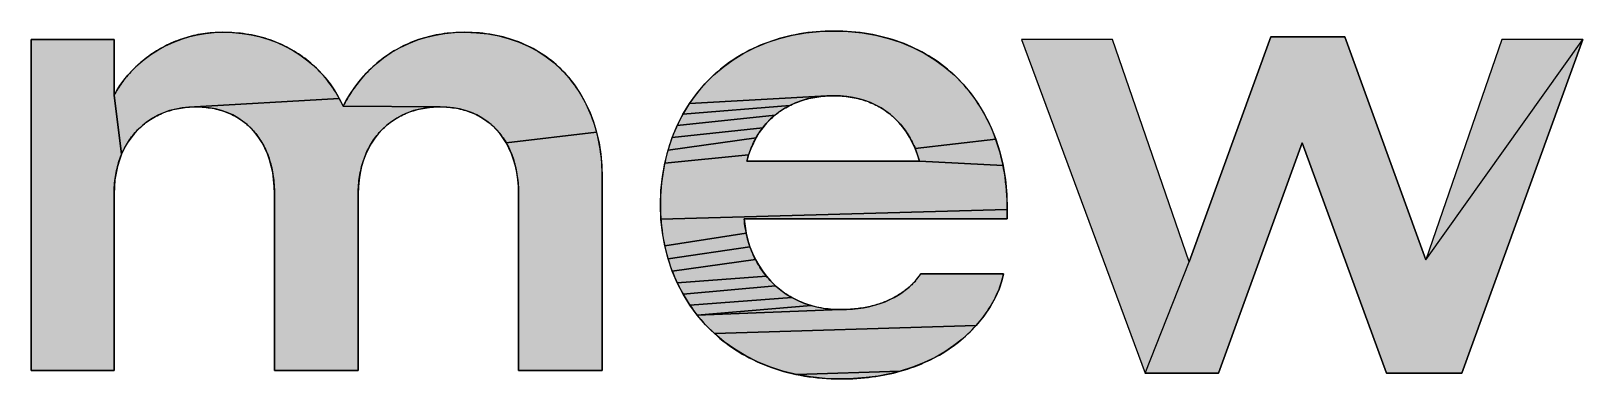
# Model space of a CAD drawing. Header units: millimetres. Extents: x 0 to 420, y 0 to 297.
# Drawn here: x 354.23 to 370.72, y 52.1 to 55.8 of the extents above; entities that cross this region are included whole.
import ezdxf

# ---------------------------------------------------------------- set-up
doc = ezdxf.new("R2010")
doc.units = ezdxf.units.MM
doc.header["$LTSCALE"] = 23.1
doc.layers.get('0').update_dxf_attribs({"linetype": 'CONTINUOUS'})

msp = doc.modelspace()

# ---------------------------------------------------------------- hatches: boundary and pattern name
at = {"linetype": 'CONTINUOUS'}
for points in [[(356.268, 55.7876), (356.3721, 55.7844), (356.4731, 55.7751), (356.571, 55.7597), (356.6657, 55.7385), (356.757, 55.7115), (356.8448, 55.679), (356.9291, 55.6412), (357.0096, 55.5981), (357.0862, 55.5499), (357.1589, 55.4969), (357.2276, 55.4391), (357.292, 55.3768), (357.3521, 55.31), (357.4078, 55.239), (357.459, 55.1639), (357.5054, 55.0848), (355.9087, 54.9924), (355.8371, 54.9848), (355.7684, 54.9722), (355.7025, 54.9549), (355.6395, 54.933), (355.5795, 54.9065), (355.5228, 54.8758), (355.4692, 54.8408), (355.419, 54.8018), (355.3723, 54.7589), (355.3291, 54.7122), (355.2895, 54.6619), (355.2537, 54.6081), (355.2217, 54.551), (355.1937, 54.4907), (355.1138, 55.1202), (355.1416, 55.1701), (355.1754, 55.2227), (355.2151, 55.2773), (355.2609, 55.333), (355.3126, 55.389), (355.3702, 55.4444), (355.4337, 55.4985), (355.5032, 55.5504), (355.5784, 55.5992), (355.6596, 55.6443), (355.7465, 55.6846), (355.8393, 55.7195), (355.9177, 55.7429), (355.9997, 55.7618), (356.0855, 55.7758), (356.1749, 55.7846)], [(358.8403, 55.7876), (358.9652, 55.7832), (359.0857, 55.7703), (359.2014, 55.7491), (359.3123, 55.7199), (359.4182, 55.683), (359.5189, 55.6385), (359.6143, 55.5867), (359.7043, 55.528), (359.7885, 55.4625), (359.867, 55.3905), (359.9395, 55.3123), (360.0059, 55.2281), (360.0659, 55.1382), (360.1195, 55.0429), (360.1665, 54.9423), (360.2067, 54.8368), (360.24, 54.7266), (359.2781, 54.6143), (359.2441, 54.6678), (359.2064, 54.7177), (359.1652, 54.7639), (359.1205, 54.8062), (359.0725, 54.8446), (359.0211, 54.8789), (358.9666, 54.909), (358.9089, 54.9348), (358.8481, 54.9562), (358.7844, 54.973), (358.7178, 54.9851), (358.6484, 54.9925), (358.5762, 54.995), (357.5471, 55.002), (357.5799, 55.0636), (357.6181, 55.1276), (357.6622, 55.1933), (357.7121, 55.2597), (357.7681, 55.3259), (357.8305, 55.3911), (357.8993, 55.4543), (357.9748, 55.5147), (358.0571, 55.5714), (358.1464, 55.6233), (358.243, 55.6698), (358.3469, 55.7098), (358.4355, 55.7366), (358.5291, 55.7582), (358.6277, 55.7742), (358.7314, 55.7842)], [(362.6089, 55.7962), (362.7607, 55.8014), (362.9133, 55.7963), (363.0612, 55.7814), (363.2041, 55.7568), (363.3417, 55.7227), (363.4738, 55.6794), (363.6, 55.627), (363.7202, 55.5658), (363.8339, 55.496), (363.9409, 55.4178), (364.041, 55.3314), (364.1339, 55.2371), (364.2192, 55.135), (364.2967, 55.0254), (364.3662, 54.9085), (364.4273, 54.7845), (364.4798, 54.6536), (363.6248, 54.5519), (363.5967, 54.6139), (363.5653, 54.6725), (363.5307, 54.7277), (363.4931, 54.7794), (363.4525, 54.8276), (363.409, 54.8722), (363.3626, 54.9132), (363.3135, 54.9506), (363.2617, 54.9842), (363.2074, 55.014), (363.1505, 55.04), (363.0911, 55.0621), (363.0294, 55.0804), (362.9655, 55.0946), (362.8993, 55.1049), (362.831, 55.1111), (362.7607, 55.1131), (362.6861, 55.111), (361.2262, 55.0308), (361.304, 55.1382), (361.3896, 55.2386), (361.4827, 55.3317), (361.583, 55.4172), (361.6902, 55.4949), (361.804, 55.5645), (361.9241, 55.6257), (362.0502, 55.6782), (362.182, 55.7218), (362.3193, 55.7562), (362.4617, 55.7811)], [(368.1885, 55.7389), (369.0505, 53.368), (370.7192, 55.7111), (369.433, 52.1654), (368.6335, 52.1654), (367.7365, 54.6125), (366.8467, 52.1654), (366.0679, 52.1654), (366.5339, 53.3472), (367.4027, 55.7389)], [(355.1138, 54.0703), (355.1138, 52.1932), (354.2309, 52.1932), (354.2309, 55.7111), (355.1138, 55.7111), (355.1138, 55.1202), (355.1937, 54.4907), (355.1697, 54.4274), (355.1498, 54.3612), (355.1342, 54.2922), (355.1229, 54.2206), (355.1161, 54.1466)], [(356.055, 54.9925), (355.9828, 54.995), (355.9087, 54.9924), (357.5054, 55.0848), (357.5471, 55.002), (358.5762, 54.995), (358.502, 54.9924), (358.4305, 54.9848), (358.3617, 54.9722), (358.2958, 54.9549), (358.2328, 54.933), (358.1728, 54.9065), (358.116, 54.8758), (358.0625, 54.8408), (358.0123, 54.8018), (357.9656, 54.7589), (357.9224, 54.7122), (357.8828, 54.6619), (357.847, 54.6081), (357.815, 54.551), (357.787, 54.4907), (357.763, 54.4274), (357.7432, 54.3612), (357.7276, 54.2922), (357.7163, 54.2206), (357.7095, 54.1466), (357.7072, 54.0703), (357.7072, 52.1932), (356.8173, 52.1932), (356.8173, 54.0703), (356.8151, 54.1484), (356.8087, 54.2239), (356.7981, 54.2967), (356.7833, 54.3665), (356.7646, 54.4332), (356.7419, 54.4969), (356.7153, 54.5573), (356.685, 54.6143), (356.6509, 54.6678), (356.6132, 54.7177), (356.572, 54.7639), (356.5273, 54.8062), (356.4793, 54.8446), (356.4279, 54.8789), (356.3733, 54.909), (356.3156, 54.9348), (356.2549, 54.9562), (356.1911, 54.973), (356.1245, 54.9851)], [(362.3522, 55.0372), (362.2936, 55.0104), (361.1564, 54.9167), (361.2262, 55.0308), (362.6861, 55.111), (362.6141, 55.1045), (362.5446, 55.0938), (362.4778, 55.0789), (362.4136, 55.06)], [(362.0456, 54.8215), (362.0054, 54.7733), (361.0422, 54.6693), (361.0949, 54.7961), (362.1356, 54.9078), (362.089, 54.8664)], [(362.1852, 54.9457), (362.1356, 54.9078), (361.0949, 54.7961), (361.1564, 54.9167), (362.2936, 55.0104), (362.238, 54.9799)], [(361.9685, 54.7218), (361.935, 54.6671), (360.9983, 54.5366), (361.0422, 54.6693), (362.0054, 54.7733)], [(360.24, 54.7266), (360.2661, 54.612), (360.285, 54.4932), (360.2964, 54.3705), (360.3003, 54.2441), (360.3003, 52.1932), (359.4104, 52.1932), (359.4104, 54.0703), (359.4083, 54.1484), (359.4018, 54.2239), (359.3912, 54.2967), (359.3765, 54.3665), (359.3577, 54.4332), (359.335, 54.4969), (359.3085, 54.5573), (359.2781, 54.6143)], [(361.8783, 54.5484), (361.8553, 54.4846), (360.9637, 54.3983), (360.9983, 54.5366), (361.935, 54.6671), (361.9049, 54.6092)], [(364.4798, 54.6536), (364.5233, 54.5161), (364.5577, 54.372), (363.6711, 54.4179), (363.6496, 54.4865), (363.6248, 54.5519)], [(363.6711, 54.4179), (364.5577, 54.372), (364.5826, 54.2218), (364.5977, 54.0655), (364.6029, 53.9035), (360.9234, 53.803), (360.9182, 53.9521), (360.9234, 54.1058), (360.9386, 54.2546), (360.9637, 54.3983), (361.8553, 54.4846), (361.8359, 54.4179)], [(364.6029, 53.9035), (364.6029, 53.8062), (361.8081, 53.8062), (361.8164, 53.7286), (361.8295, 53.6531), (360.9639, 53.517), (360.9387, 53.6579), (360.9234, 53.803)], [(361.8471, 53.5797), (361.8693, 53.5086), (360.9988, 53.3807), (360.9639, 53.517), (361.8295, 53.6531)], [(361.8959, 53.4401), (361.9267, 53.3744), (361.0431, 53.2494), (360.9988, 53.3807), (361.8693, 53.5086)], [(362.0008, 53.2517), (362.0439, 53.1952), (361.0966, 53.1234), (361.0431, 53.2494), (361.9267, 53.3744), (361.9617, 53.3115)], [(362.0908, 53.1422), (362.1414, 53.0928), (361.159, 53.0031), (361.0966, 53.1234), (362.0439, 53.1952)], [(362.2535, 53.0056), (362.3148, 52.9683), (361.23, 52.8887), (361.159, 53.0031), (362.1414, 53.0928), (362.1957, 53.0472)], [(363.6703, 53.2002), (363.6851, 53.222), (364.5612, 53.222), (364.5444, 53.1448), (364.5156, 53.059), (364.4746, 52.9668), (364.4207, 52.8702), (364.3534, 52.7712), (364.2722, 52.672), (361.4927, 52.585), (361.3971, 52.6793), (361.3095, 52.7807), (362.8301, 52.8398), (362.8961, 52.8411), (362.9589, 52.845), (363.0187, 52.8513), (363.0755, 52.8597), (363.1293, 52.8702), (363.1925, 52.8858), (363.2513, 52.904), (363.3058, 52.9242), (363.3563, 52.9463), (363.4027, 52.9698), (363.4453, 52.9944), (363.4841, 53.0197), (363.5192, 53.0454), (363.5607, 53.0797), (363.5963, 53.1131), (363.6262, 53.1449), (363.6508, 53.1742)], [(362.4471, 52.9069), (362.5179, 52.8832), (361.3095, 52.7807), (361.23, 52.8887), (362.3148, 52.9683), (362.3793, 52.9353)], [(362.8301, 52.8398), (361.3095, 52.7807), (362.5179, 52.8832), (362.5918, 52.8645), (362.6685, 52.8509), (362.748, 52.8426)], [(364.2018, 52.5985), (364.1232, 52.5269), (364.0359, 52.4581), (363.9399, 52.3928), (363.835, 52.3319), (363.7208, 52.2763), (363.5972, 52.227), (363.4639, 52.1846), (362.363, 52.1499), (362.2189, 52.1855), (362.0809, 52.2306), (361.9494, 52.2847), (361.8246, 52.3475), (361.7067, 52.4188), (361.596, 52.498), (361.4927, 52.585), (364.2722, 52.672)], [(363.3502, 52.1564), (363.2301, 52.1337), (363.1035, 52.1169), (362.9702, 52.1065), (362.8301, 52.1029), (362.6689, 52.1082), (362.5131, 52.124), (362.363, 52.1499), (363.4639, 52.1846)]]:
    msp.add_hatch(color=7, dxfattribs=at).paths.add_polyline_path(points)

# ---------------------------------------------------------------- linework, layer by layer
at = {"color": 7, "linetype": 'CONTINUOUS'}
for p, q in [((367.4027, 55.7389), (366.5339, 53.3472)), ((368.1885, 55.7389), (367.4027, 55.7389)), ((369.0505, 53.368), (368.1885, 55.7389)), ((355.1138, 55.7111), (354.2309, 55.7111)), ((354.2309, 55.7111), (354.2309, 52.1932)), ((355.1138, 55.1202), (355.1138, 55.7111)), ((365.7203, 55.7111), (364.7539, 55.7111)), ((364.7539, 55.7111), (366.0679, 52.1654)), ((366.5339, 53.3472), (365.7203, 55.7111)), ((369.8569, 55.7111), (369.0505, 53.368)), ((369.433, 52.1654), (370.7192, 55.7111)), ((370.7192, 55.7111), (369.8569, 55.7111)), ((366.8467, 52.1654), (367.7365, 54.6125)), ((367.7365, 54.6125), (368.6335, 52.1654)), ((363.6711, 54.4179), (361.8359, 54.4179)), ((360.3003, 52.1932), (360.3003, 54.2441)), ((355.1138, 52.1932), (355.1138, 54.0703)), ((356.8173, 54.0703), (356.8173, 52.1932)), ((357.7072, 52.1932), (357.7072, 54.0703)), ((359.4104, 54.0703), (359.4104, 52.1932)), ((361.8081, 53.8062), (364.6029, 53.8062)), ((364.6029, 53.8062), (364.6029, 53.9035)), ((364.5612, 53.222), (363.6851, 53.222)), ((354.2309, 52.1932), (355.1138, 52.1932)), ((356.8173, 52.1932), (357.7072, 52.1932)), ((359.4104, 52.1932), (360.3003, 52.1932)), ((366.0679, 52.1654), (366.8467, 52.1654)), ((368.6335, 52.1654), (369.433, 52.1654))]:
    msp.add_line(p, q, dxfattribs=at)
for points in [[(356.268, 55.7876), (356.3721, 55.7844), (356.4731, 55.7751), (356.571, 55.7597), (356.6657, 55.7385), (356.757, 55.7115), (356.8448, 55.679), (356.9291, 55.6412), (357.0096, 55.5981), (357.0862, 55.5499), (357.1589, 55.4969), (357.2276, 55.4391), (357.292, 55.3768), (357.3521, 55.31), (357.4078, 55.239), (357.459, 55.1639), (357.5054, 55.0848), (355.9087, 54.9924), (355.8371, 54.9848), (355.7684, 54.9722), (355.7025, 54.9549), (355.6395, 54.933), (355.5795, 54.9065), (355.5228, 54.8758), (355.4692, 54.8408), (355.419, 54.8018), (355.3723, 54.7589), (355.3291, 54.7122), (355.2895, 54.6619), (355.2537, 54.6081), (355.2217, 54.551), (355.1937, 54.4907), (355.1138, 55.1202), (355.1416, 55.1701), (355.1754, 55.2227), (355.2151, 55.2773), (355.2609, 55.333), (355.3126, 55.389), (355.3702, 55.4444), (355.4337, 55.4985), (355.5032, 55.5504), (355.5784, 55.5992), (355.6596, 55.6443), (355.7465, 55.6846), (355.8393, 55.7195), (355.9177, 55.7429), (355.9997, 55.7618), (356.0855, 55.7758), (356.1749, 55.7846), (356.268, 55.7876)], [(356.268, 55.7876), (356.2403, 55.7873), (356.2128, 55.7865), (356.1857, 55.7852), (356.1589, 55.7834), (356.1324, 55.7811), (356.1062, 55.7784), (356.0803, 55.7752), (356.0548, 55.7715), (356.0296, 55.7673), (356.0047, 55.7628), (355.9801, 55.7578), (355.9558, 55.7524), (355.9319, 55.7465), (355.9082, 55.7403), (355.8849, 55.7338), (355.8619, 55.7268), (355.8393, 55.7195), (355.814, 55.7108), (355.7891, 55.7016), (355.7646, 55.6921), (355.7405, 55.6821), (355.7169, 55.6717), (355.6936, 55.661), (355.6708, 55.6499), (355.6484, 55.6385), (355.6264, 55.6268), (355.6048, 55.6147), (355.5837, 55.6024), (355.5629, 55.5897), (355.5426, 55.5769), (355.5227, 55.5637), (355.5032, 55.5504), (355.4812, 55.5347), (355.4597, 55.5188), (355.4389, 55.5026), (355.4186, 55.4862), (355.3988, 55.4696), (355.3796, 55.4529), (355.361, 55.436), (355.3429, 55.419), (355.3254, 55.4019), (355.3084, 55.3847), (355.292, 55.3675), (355.2762, 55.3502), (355.2609, 55.333), (355.2462, 55.3158), (355.232, 55.2987), (355.2184, 55.2816), (355.2054, 55.2646), (355.193, 55.2477), (355.1811, 55.231), (355.1698, 55.2145), (355.159, 55.1981), (355.1488, 55.182), (355.1392, 55.1661), (355.1302, 55.1505), (355.1217, 55.1352), (355.1138, 55.1202)], [(357.5471, 55.002), (357.535, 55.0276), (357.5224, 55.0527), (357.5094, 55.0776), (357.4959, 55.1021), (357.482, 55.1262), (357.4676, 55.15), (357.4528, 55.1735), (357.4376, 55.1965), (357.422, 55.2192), (357.4059, 55.2416), (357.3894, 55.2635), (357.3725, 55.2851), (357.3552, 55.3063), (357.3375, 55.3271), (357.3194, 55.3475), (357.3009, 55.3675), (357.2819, 55.3871), (357.2626, 55.4063), (357.2429, 55.425), (357.2228, 55.4434), (357.2023, 55.4613), (357.1814, 55.4788), (357.1602, 55.4959), (357.1386, 55.5125), (357.1166, 55.5287), (357.0942, 55.5445), (357.0715, 55.5598), (357.0484, 55.5746), (357.0249, 55.589), (357.0011, 55.6029), (356.9769, 55.6164), (356.9524, 55.6294), (356.9276, 55.6419), (356.9024, 55.6539), (356.8768, 55.6655), (356.851, 55.6765), (356.8248, 55.6871), (356.7982, 55.6971), (356.7714, 55.7067), (356.7442, 55.7157), (356.7167, 55.7243), (356.6888, 55.7323), (356.6607, 55.7398), (356.6323, 55.7467), (356.6035, 55.7532), (356.5745, 55.7591), (356.5451, 55.7644), (356.5155, 55.7692), (356.4855, 55.7735), (356.4553, 55.7772), (356.4248, 55.7803), (356.394, 55.7829), (356.3629, 55.785), (356.3315, 55.7864), (356.2999, 55.7873), (356.268, 55.7876)], [(358.8403, 55.7876), (358.9652, 55.7832), (359.0857, 55.7703), (359.2014, 55.7491), (359.3123, 55.7199), (359.4182, 55.683), (359.5189, 55.6385), (359.6143, 55.5867), (359.7043, 55.528), (359.7885, 55.4625), (359.867, 55.3905), (359.9395, 55.3123), (360.0059, 55.2281), (360.0659, 55.1382), (360.1195, 55.0429), (360.1665, 54.9423), (360.2067, 54.8368), (360.24, 54.7266), (359.2781, 54.6143), (359.2441, 54.6678), (359.2064, 54.7177), (359.1652, 54.7639), (359.1205, 54.8062), (359.0725, 54.8446), (359.0211, 54.8789), (358.9666, 54.909), (358.9089, 54.9348), (358.8481, 54.9562), (358.7844, 54.973), (358.7178, 54.9851), (358.6484, 54.9925), (358.5762, 54.995), (357.5471, 55.002), (357.5799, 55.0636), (357.6181, 55.1276), (357.6622, 55.1933), (357.7121, 55.2597), (357.7681, 55.3259), (357.8305, 55.3911), (357.8993, 55.4543), (357.9748, 55.5147), (358.0571, 55.5714), (358.1464, 55.6233), (358.243, 55.6698), (358.3469, 55.7098), (358.4355, 55.7366), (358.5291, 55.7582), (358.6277, 55.7742), (358.7314, 55.7842), (358.8403, 55.7876)], [(358.8403, 55.7876), (358.8077, 55.7873), (358.7756, 55.7864), (358.7439, 55.7849), (358.7127, 55.7829), (358.6819, 55.7803), (358.6516, 55.7771), (358.6217, 55.7734), (358.5923, 55.7692), (358.5633, 55.7645), (358.5347, 55.7593), (358.5066, 55.7536), (358.4789, 55.7474), (358.4517, 55.7408), (358.4249, 55.7337), (358.3985, 55.7262), (358.3725, 55.7182), (358.3469, 55.7098), (358.3185, 55.6998), (358.2906, 55.6893), (358.2632, 55.6783), (358.2363, 55.6669), (358.21, 55.655), (358.1842, 55.6426), (358.1589, 55.6299), (358.1341, 55.6167), (358.1098, 55.6032), (358.0861, 55.5892), (358.0628, 55.575), (358.0401, 55.5604), (358.0178, 55.5455), (357.9961, 55.5302), (357.9748, 55.5147), (357.9508, 55.4965), (357.9275, 55.478), (357.9049, 55.4591), (357.8828, 55.44), (357.8614, 55.4206), (357.8406, 55.401), (357.8205, 55.3812), (357.8009, 55.3612), (357.782, 55.3411), (357.7636, 55.3209), (357.7459, 55.3005), (357.7287, 55.2801), (357.7121, 55.2597), (357.6948, 55.2375), (357.6781, 55.2154), (357.6622, 55.1933), (357.6468, 55.1713), (357.6322, 55.1494), (357.6181, 55.1276), (357.6048, 55.106), (357.592, 55.0847), (357.5799, 55.0636), (357.5683, 55.0427), (357.5574, 55.0222), (357.5471, 55.002)], [(360.3003, 54.2441), (360.2999, 54.2835), (360.2988, 54.3226), (360.297, 54.3613), (360.2944, 54.3997), (360.2911, 54.4377), (360.2872, 54.4754), (360.2824, 54.5127), (360.277, 54.5496), (360.2709, 54.5861), (360.2641, 54.6223), (360.2566, 54.658), (360.2484, 54.6933), (360.2395, 54.7283), (360.23, 54.7628), (360.2198, 54.7968), (360.2089, 54.8304), (360.1973, 54.8636), (360.1851, 54.8964), (360.1722, 54.9286), (360.1587, 54.9604), (360.1446, 54.9917), (360.1298, 55.0226), (360.1143, 55.0529), (360.0983, 55.0828), (360.0816, 55.1121), (360.0643, 55.1409), (360.0463, 55.1693), (360.0278, 55.197), (360.0086, 55.2243), (359.9889, 55.251), (359.9686, 55.2771), (359.9476, 55.3027), (359.9261, 55.3277), (359.904, 55.3522), (359.8813, 55.376), (359.8581, 55.3993), (359.8343, 55.422), (359.8099, 55.444), (359.7849, 55.4655), (359.7594, 55.4863), (359.7334, 55.5066), (359.7068, 55.5261), (359.6797, 55.5451), (359.652, 55.5634), (359.6238, 55.581), (359.5951, 55.598), (359.5659, 55.6142), (359.5362, 55.6299), (359.5059, 55.6448), (359.4751, 55.659), (359.4439, 55.6725), (359.4121, 55.6853), (359.3798, 55.6974), (359.3471, 55.7088), (359.3139, 55.7194), (359.2802, 55.7293), (359.246, 55.7385), (359.2114, 55.7469), (359.1763, 55.7545), (359.1407, 55.7614), (359.1047, 55.7674), (359.0682, 55.7727), (359.0313, 55.7772), (358.994, 55.7809), (358.9562, 55.7838), (358.918, 55.7859), (358.8794, 55.7872), (358.8403, 55.7876)], [(362.7607, 55.8014), (362.7133, 55.8009), (362.6664, 55.7994), (362.6199, 55.797), (362.5738, 55.7936), (362.5282, 55.7892), (362.483, 55.7839), (362.4383, 55.7777), (362.394, 55.7706), (362.3502, 55.7625), (362.3069, 55.7535), (362.2641, 55.7437), (362.2218, 55.7329), (362.18, 55.7212), (362.1387, 55.7087), (362.098, 55.6953), (362.0578, 55.681), (362.0181, 55.6659), (361.979, 55.6499), (361.9404, 55.6331), (361.9024, 55.6155), (361.865, 55.5971), (361.8282, 55.5778), (361.792, 55.5577), (361.7564, 55.5368), (361.7214, 55.5152), (361.687, 55.4927), (361.6532, 55.4695), (361.6201, 55.4455), (361.5876, 55.4208), (361.5558, 55.3953), (361.5247, 55.3691), (361.4942, 55.3421), (361.4644, 55.3145), (361.4353, 55.2861), (361.4069, 55.257), (361.3792, 55.2272), (361.3522, 55.1967), (361.3259, 55.1655), (361.3004, 55.1336), (361.2756, 55.1011), (361.2516, 55.0679), (361.2283, 55.0341), (361.2058, 54.9996), (361.1841, 54.9645), (361.1632, 54.9287), (361.143, 54.8924), (361.1237, 54.8554), (361.1052, 54.8178), (361.0875, 54.7797), (361.0706, 54.7409), (361.0545, 54.7016), (361.0393, 54.6617), (361.025, 54.6212), (361.0115, 54.5802), (360.9989, 54.5386), (360.9872, 54.4965), (360.9763, 54.4538), (360.9664, 54.4107), (360.9573, 54.367), (360.9492, 54.3228), (360.942, 54.2781), (360.9358, 54.233), (360.9304, 54.1873), (360.926, 54.1412), (360.9226, 54.0946), (360.9202, 54.0476), (360.9187, 54.0001), (360.9182, 53.9521)], [(362.6089, 55.7962), (362.7607, 55.8014), (362.9133, 55.7963), (363.0612, 55.7814), (363.2041, 55.7568), (363.3417, 55.7227), (363.4738, 55.6794), (363.6, 55.627), (363.7202, 55.5658), (363.8339, 55.496), (363.9409, 55.4178), (364.041, 55.3314), (364.1339, 55.2371), (364.2192, 55.135), (364.2967, 55.0254), (364.3662, 54.9085), (364.4273, 54.7845), (364.4798, 54.6536), (363.6248, 54.5519), (363.5967, 54.6139), (363.5653, 54.6725), (363.5307, 54.7277), (363.4931, 54.7794), (363.4525, 54.8276), (363.409, 54.8722), (363.3626, 54.9132), (363.3135, 54.9506), (363.2617, 54.9842), (363.2074, 55.014), (363.1505, 55.04), (363.0911, 55.0621), (363.0294, 55.0804), (362.9655, 55.0946), (362.8993, 55.1049), (362.831, 55.1111), (362.7607, 55.1131), (362.6861, 55.111), (361.2262, 55.0308), (361.304, 55.1382), (361.3896, 55.2386), (361.4827, 55.3317), (361.583, 55.4172), (361.6902, 55.4949), (361.804, 55.5645), (361.9241, 55.6257), (362.0502, 55.6782), (362.182, 55.7218), (362.3193, 55.7562), (362.4617, 55.7811), (362.6089, 55.7962)], [(364.6029, 53.9035), (364.6024, 53.9541), (364.6009, 54.0043), (364.5985, 54.0538), (364.5951, 54.1028), (364.5907, 54.1513), (364.5855, 54.1992), (364.5792, 54.2465), (364.5721, 54.2933), (364.564, 54.3394), (364.5551, 54.385), (364.5452, 54.43), (364.5344, 54.4744), (364.5228, 54.5181), (364.5102, 54.5613), (364.4968, 54.6038), (364.4826, 54.6457), (364.4675, 54.687), (364.4515, 54.7276), (364.4347, 54.7676), (364.4171, 54.8069), (364.3987, 54.8456), (364.3795, 54.8836), (364.3594, 54.9209), (364.3386, 54.9575), (364.317, 54.9935), (364.2946, 55.0288), (364.2714, 55.0633), (364.2475, 55.0972), (364.2228, 55.1304), (364.1973, 55.1628), (364.1712, 55.1945), (364.1443, 55.2255), (364.1167, 55.2558), (364.0883, 55.2853), (364.0593, 55.314), (364.0296, 55.342), (363.9992, 55.3693), (363.9681, 55.3957), (363.9363, 55.4214), (363.9039, 55.4464), (363.8708, 55.4705), (363.8371, 55.4938), (363.8028, 55.5164), (363.7678, 55.5381), (363.7322, 55.559), (363.6959, 55.5791), (363.6591, 55.5984), (363.6217, 55.6168), (363.5837, 55.6345), (363.5451, 55.6512), (363.5059, 55.6671), (363.4662, 55.6822), (363.4259, 55.6964), (363.3851, 55.7097), (363.3437, 55.7221), (363.3018, 55.7337), (363.2594, 55.7444), (363.2165, 55.7542), (363.173, 55.763), (363.1291, 55.771), (363.0847, 55.7781), (363.0398, 55.7842), (362.9944, 55.7894), (362.9485, 55.7937), (362.9022, 55.797), (362.8555, 55.7994), (362.8083, 55.8009), (362.7607, 55.8014)], [(368.1885, 55.7389), (369.0505, 53.368), (370.7192, 55.7111), (369.433, 52.1654), (368.6335, 52.1654), (367.7365, 54.6125), (366.8467, 52.1654), (366.0679, 52.1654), (366.5339, 53.3472), (367.4027, 55.7389), (368.1885, 55.7389)], [(355.1138, 54.0703), (355.1138, 52.1932), (354.2309, 52.1932), (354.2309, 55.7111), (355.1138, 55.7111), (355.1138, 55.1202), (355.1937, 54.4907), (355.1697, 54.4274), (355.1498, 54.3612), (355.1342, 54.2922), (355.1229, 54.2206), (355.1161, 54.1466), (355.1138, 54.0703)], [(356.055, 54.9925), (355.9828, 54.995), (355.9087, 54.9924), (357.5054, 55.0848), (357.5471, 55.002), (358.5762, 54.995), (358.502, 54.9924), (358.4305, 54.9848), (358.3617, 54.9722), (358.2958, 54.9549), (358.2328, 54.933), (358.1728, 54.9065), (358.116, 54.8758), (358.0625, 54.8408), (358.0123, 54.8018), (357.9656, 54.7589), (357.9224, 54.7122), (357.8828, 54.6619), (357.847, 54.6081), (357.815, 54.551), (357.787, 54.4907), (357.763, 54.4274), (357.7432, 54.3612), (357.7276, 54.2922), (357.7163, 54.2206), (357.7095, 54.1466), (357.7072, 54.0703), (357.7072, 52.1932), (356.8173, 52.1932), (356.8173, 54.0703), (356.8151, 54.1484), (356.8087, 54.2239), (356.7981, 54.2967), (356.7833, 54.3665), (356.7646, 54.4332), (356.7419, 54.4969), (356.7153, 54.5573), (356.685, 54.6143), (356.6509, 54.6678), (356.6132, 54.7177), (356.572, 54.7639), (356.5273, 54.8062), (356.4793, 54.8446), (356.4279, 54.8789), (356.3733, 54.909), (356.3156, 54.9348), (356.2549, 54.9562), (356.1911, 54.973), (356.1245, 54.9851), (356.055, 54.9925)], [(362.3522, 55.0372), (362.2936, 55.0104), (361.1564, 54.9167), (361.2262, 55.0308), (362.6861, 55.111), (362.6141, 55.1045), (362.5446, 55.0938), (362.4778, 55.0789), (362.4136, 55.06), (362.3522, 55.0372)], [(361.8359, 54.4179), (361.8416, 54.439), (361.8476, 54.4598), (361.8539, 54.4803), (361.8606, 54.5005), (361.8677, 54.5205), (361.8751, 54.5402), (361.8828, 54.5596), (361.8909, 54.5787), (361.8994, 54.5975), (361.9082, 54.616), (361.9173, 54.6343), (361.9268, 54.6522), (361.9366, 54.6698), (361.9467, 54.6872), (361.9571, 54.7042), (361.9679, 54.7209), (361.979, 54.7373), (361.9905, 54.7534), (362.0022, 54.7692), (362.0143, 54.7847), (362.0267, 54.7998), (362.0394, 54.8146), (362.0525, 54.8291), (362.0658, 54.8433), (362.0795, 54.8571), (362.0934, 54.8706), (362.1077, 54.8838), (362.1223, 54.8966), (362.1371, 54.9091), (362.1523, 54.9213), (362.1678, 54.933), (362.1836, 54.9445), (362.1996, 54.9556), (362.216, 54.9663), (362.2326, 54.9767), (362.2496, 54.9867), (362.2668, 54.9964), (362.2843, 55.0057), (362.3021, 55.0146), (362.3202, 55.0232), (362.3385, 55.0314), (362.3571, 55.0392), (362.376, 55.0466), (362.3952, 55.0537), (362.4146, 55.0604), (362.4343, 55.0667), (362.4543, 55.0726), (362.4745, 55.0781), (362.495, 55.0832), (362.5158, 55.0879), (362.5368, 55.0923), (362.5581, 55.0962), (362.5796, 55.0997), (362.6014, 55.1028), (362.6234, 55.1056), (362.6457, 55.1079), (362.6682, 55.1098), (362.6909, 55.1112), (362.714, 55.1123), (362.7372, 55.1129), (362.7607, 55.1131)], [(362.7607, 55.1131), (362.7832, 55.1129), (362.8054, 55.1123), (362.8275, 55.1113), (362.8494, 55.1098), (362.8711, 55.108), (362.8926, 55.1057), (362.9138, 55.103), (362.9348, 55.0999), (362.9557, 55.0964), (362.9763, 55.0925), (362.9967, 55.0882), (363.0168, 55.0835), (363.0367, 55.0784), (363.0564, 55.073), (363.0759, 55.0671), (363.0952, 55.0608), (363.1142, 55.0541), (363.1329, 55.0471), (363.1514, 55.0396), (363.1697, 55.0318), (363.1877, 55.0235), (363.2055, 55.0149), (363.223, 55.0059), (363.2403, 54.9965), (363.2573, 54.9868), (363.2741, 54.9767), (363.2906, 54.9661), (363.3068, 54.9553), (363.3227, 54.944), (363.3384, 54.9324), (363.3538, 54.9204), (363.369, 54.908), (363.3838, 54.8952), (363.3984, 54.8821), (363.4127, 54.8687), (363.4268, 54.8548), (363.4405, 54.8406), (363.4539, 54.8261), (363.4671, 54.8112), (363.4799, 54.7959), (363.4925, 54.7803), (363.5047, 54.7643), (363.5167, 54.7479), (363.5283, 54.7313), (363.5397, 54.7142), (363.5507, 54.6968), (363.5614, 54.6791), (363.5718, 54.661), (363.5819, 54.6426), (363.5916, 54.6239), (363.6011, 54.6048), (363.6102, 54.5853), (363.619, 54.5656), (363.6274, 54.5455), (363.6356, 54.525), (363.6433, 54.5043), (363.6508, 54.4832), (363.6579, 54.4617), (363.6647, 54.44), (363.6711, 54.4179)], [(355.1138, 54.0703), (355.114, 54.0941), (355.1146, 54.1177), (355.1157, 54.1411), (355.1173, 54.1642), (355.1192, 54.1872), (355.1216, 54.2099), (355.1244, 54.2324), (355.1277, 54.2546), (355.1313, 54.2767), (355.1354, 54.2984), (355.1399, 54.3199), (355.1448, 54.3412), (355.1501, 54.3622), (355.1558, 54.3829), (355.1619, 54.4034), (355.1684, 54.4236), (355.1753, 54.4435), (355.1826, 54.4632), (355.1902, 54.4825), (355.1983, 54.5016), (355.2068, 54.5204), (355.2156, 54.5389), (355.2248, 54.557), (355.2344, 54.5749), (355.2444, 54.5925), (355.2547, 54.6097), (355.2654, 54.6267), (355.2764, 54.6433), (355.2878, 54.6596), (355.2996, 54.6755), (355.3117, 54.6912), (355.3242, 54.7064), (355.337, 54.7214), (355.3502, 54.736), (355.3637, 54.7502), (355.3776, 54.7641), (355.3918, 54.7776), (355.4063, 54.7908), (355.4212, 54.8036), (355.4364, 54.816), (355.4519, 54.828), (355.4677, 54.8397), (355.4838, 54.851), (355.5003, 54.8619), (355.5171, 54.8724), (355.5342, 54.8824), (355.5516, 54.8921), (355.5693, 54.9014), (355.5873, 54.9103), (355.6056, 54.9187), (355.6242, 54.9268), (355.6431, 54.9344), (355.6623, 54.9416), (355.6817, 54.9483), (355.7015, 54.9546), (355.7215, 54.9605), (355.7419, 54.9659), (355.7624, 54.9709), (355.7833, 54.9754), (355.8044, 54.9795), (355.8258, 54.9831), (355.8475, 54.9862), (355.8694, 54.9889), (355.8916, 54.9911), (355.914, 54.9928), (355.9367, 54.994), (355.9596, 54.9948), (355.9828, 54.995)], [(355.9828, 54.995), (356.0054, 54.9948), (356.0277, 54.9941), (356.0498, 54.9929), (356.0716, 54.9912), (356.0931, 54.9891), (356.1144, 54.9865), (356.1354, 54.9835), (356.1562, 54.98), (356.1767, 54.9761), (356.1968, 54.9717), (356.2168, 54.9669), (356.2364, 54.9616), (356.2558, 54.9559), (356.2748, 54.9497), (356.2936, 54.9432), (356.3121, 54.9362), (356.3303, 54.9287), (356.3483, 54.9209), (356.3659, 54.9127), (356.3832, 54.904), (356.4002, 54.8949), (356.4169, 54.8854), (356.4334, 54.8755), (356.4495, 54.8653), (356.4653, 54.8546), (356.4807, 54.8435), (356.4959, 54.8321), (356.5108, 54.8202), (356.5253, 54.808), (356.5395, 54.7954), (356.5534, 54.7824), (356.5669, 54.7691), (356.5802, 54.7553), (356.5931, 54.7413), (356.6056, 54.7268), (356.6179, 54.712), (356.6297, 54.6969), (356.6413, 54.6813), (356.6525, 54.6655), (356.6634, 54.6493), (356.6739, 54.6328), (356.684, 54.6159), (356.6938, 54.5987), (356.7033, 54.5811), (356.7124, 54.5633), (356.7211, 54.5451), (356.7295, 54.5266), (356.7375, 54.5078), (356.7451, 54.4886), (356.7524, 54.4692), (356.7593, 54.4494), (356.7658, 54.4294), (356.772, 54.409), (356.7777, 54.3884), (356.7831, 54.3675), (356.7881, 54.3462), (356.7927, 54.3247), (356.7969, 54.3029), (356.8008, 54.2809), (356.8042, 54.2585), (356.8073, 54.2359), (356.8099, 54.213), (356.8122, 54.1899), (356.814, 54.1664), (356.8154, 54.1428), (356.8165, 54.1189), (356.8171, 54.0947), (356.8173, 54.0703)], [(357.7072, 54.0703), (357.7074, 54.0941), (357.708, 54.1177), (357.7091, 54.1411), (357.7107, 54.1642), (357.7126, 54.1872), (357.715, 54.2099), (357.7178, 54.2324), (357.7211, 54.2546), (357.7247, 54.2767), (357.7288, 54.2984), (357.7333, 54.3199), (357.7381, 54.3412), (357.7434, 54.3622), (357.7491, 54.3829), (357.7552, 54.4034), (357.7617, 54.4236), (357.7686, 54.4435), (357.7759, 54.4632), (357.7836, 54.4825), (357.7917, 54.5016), (357.8001, 54.5204), (357.8089, 54.5389), (357.8182, 54.557), (357.8277, 54.5749), (357.8377, 54.5925), (357.848, 54.6097), (357.8587, 54.6267), (357.8697, 54.6433), (357.8812, 54.6596), (357.8929, 54.6755), (357.9051, 54.6912), (357.9175, 54.7064), (357.9304, 54.7214), (357.9435, 54.736), (357.957, 54.7502), (357.9709, 54.7641), (357.9851, 54.7776), (357.9996, 54.7908), (358.0145, 54.8036), (358.0296, 54.816), (358.0452, 54.828), (358.061, 54.8397), (358.0771, 54.851), (358.0936, 54.8619), (358.1104, 54.8724), (358.1275, 54.8824), (358.1449, 54.8921), (358.1626, 54.9014), (358.1806, 54.9103), (358.1989, 54.9187), (358.2175, 54.9268), (358.2364, 54.9344), (358.2556, 54.9416), (358.275, 54.9483), (358.2948, 54.9546), (358.3148, 54.9605), (358.3352, 54.9659), (358.3558, 54.9709), (358.3766, 54.9754), (358.3978, 54.9795), (358.4192, 54.9831), (358.4408, 54.9862), (358.4628, 54.9889), (358.485, 54.9911), (358.5074, 54.9928), (358.5301, 54.994), (358.553, 54.9948), (358.5762, 54.995)], [(358.5762, 54.995), (358.5988, 54.9948), (358.6211, 54.9941), (358.6432, 54.9929), (358.665, 54.9912), (358.6865, 54.9891), (358.7078, 54.9865), (358.7288, 54.9835), (358.7495, 54.98), (358.77, 54.9761), (358.7901, 54.9717), (358.8101, 54.9669), (358.8297, 54.9616), (358.849, 54.9559), (358.8681, 54.9497), (358.8869, 54.9432), (358.9054, 54.9362), (358.9236, 54.9287), (358.9415, 54.9209), (358.9591, 54.9127), (358.9764, 54.904), (358.9934, 54.8949), (359.0102, 54.8854), (359.0266, 54.8755), (359.0427, 54.8653), (359.0585, 54.8546), (359.0739, 54.8435), (359.0891, 54.8321), (359.1039, 54.8202), (359.1185, 54.808), (359.1327, 54.7954), (359.1466, 54.7824), (359.1601, 54.7691), (359.1733, 54.7553), (359.1862, 54.7413), (359.1988, 54.7268), (359.211, 54.712), (359.2229, 54.6969), (359.2344, 54.6813), (359.2456, 54.6655), (359.2565, 54.6493), (359.267, 54.6328), (359.2772, 54.6159), (359.287, 54.5987), (359.2964, 54.5811), (359.3055, 54.5633), (359.3142, 54.5451), (359.3226, 54.5266), (359.3306, 54.5078), (359.3383, 54.4886), (359.3455, 54.4692), (359.3524, 54.4494), (359.3589, 54.4294), (359.3651, 54.409), (359.3708, 54.3884), (359.3762, 54.3675), (359.3812, 54.3462), (359.3858, 54.3247), (359.3901, 54.3029), (359.3939, 54.2809), (359.3973, 54.2585), (359.4004, 54.2359), (359.403, 54.213), (359.4053, 54.1899), (359.4071, 54.1664), (359.4086, 54.1428), (359.4096, 54.1189), (359.4102, 54.0947), (359.4104, 54.0703)], [(362.0456, 54.8215), (362.0054, 54.7733), (361.0422, 54.6693), (361.0949, 54.7961), (362.1356, 54.9078), (362.089, 54.8664), (362.0456, 54.8215)], [(362.1852, 54.9457), (362.1356, 54.9078), (361.0949, 54.7961), (361.1564, 54.9167), (362.2936, 55.0104), (362.238, 54.9799), (362.1852, 54.9457)], [(361.9685, 54.7218), (361.935, 54.6671), (360.9983, 54.5366), (361.0422, 54.6693), (362.0054, 54.7733), (361.9685, 54.7218)], [(360.24, 54.7266), (360.2661, 54.612), (360.285, 54.4932), (360.2964, 54.3705), (360.3003, 54.2441), (360.3003, 52.1932), (359.4104, 52.1932), (359.4104, 54.0703), (359.4083, 54.1484), (359.4018, 54.2239), (359.3912, 54.2967), (359.3765, 54.3665), (359.3577, 54.4332), (359.335, 54.4969), (359.3085, 54.5573), (359.2781, 54.6143), (360.24, 54.7266)], [(361.8783, 54.5484), (361.8553, 54.4846), (360.9637, 54.3983), (360.9983, 54.5366), (361.935, 54.6671), (361.9049, 54.6092), (361.8783, 54.5484)], [(364.4798, 54.6536), (364.5233, 54.5161), (364.5577, 54.372), (363.6711, 54.4179), (363.6496, 54.4865), (363.6248, 54.5519), (364.4798, 54.6536)], [(363.6711, 54.4179), (364.5577, 54.372), (364.5826, 54.2218), (364.5977, 54.0655), (364.6029, 53.9035), (360.9234, 53.803), (360.9182, 53.9521), (360.9234, 54.1058), (360.9386, 54.2546), (360.9637, 54.3983), (361.8553, 54.4846), (361.8359, 54.4179), (363.6711, 54.4179)], [(360.9182, 53.9521), (360.9187, 53.9064), (360.9201, 53.8609), (360.9225, 53.8159), (360.9258, 53.7711), (360.9301, 53.7268), (360.9353, 53.6828), (360.9414, 53.6392), (360.9484, 53.5961), (360.9564, 53.5533), (360.9652, 53.511), (360.975, 53.4691), (360.9856, 53.4276), (360.9971, 53.3866), (361.0095, 53.346), (361.0227, 53.3059), (361.0368, 53.2663), (361.0517, 53.2271), (361.0675, 53.1885), (361.0842, 53.1504), (361.1016, 53.1127), (361.1199, 53.0756), (361.139, 53.0391), (361.159, 53.0031), (361.1797, 52.9676), (361.2012, 52.9327), (361.2235, 52.8984), (361.2466, 52.8647), (361.2704, 52.8316), (361.2951, 52.799), (361.3205, 52.7671), (361.3466, 52.7358), (361.3735, 52.7051), (361.4011, 52.6751), (361.4295, 52.6457), (361.4586, 52.617), (361.4884, 52.589), (361.5189, 52.5616), (361.5502, 52.5349), (361.5821, 52.5089), (361.6147, 52.4837), (361.648, 52.4591), (361.682, 52.4353), (361.7167, 52.4122), (361.752, 52.3899), (361.788, 52.3683), (361.8246, 52.3475), (361.8618, 52.3275), (361.8997, 52.3083), (361.9383, 52.2898), (361.9774, 52.2722), (362.0172, 52.2553), (362.0576, 52.2393), (362.0985, 52.2242), (362.1401, 52.2099), (362.1823, 52.1964), (362.225, 52.1838), (362.2683, 52.1721), (362.3122, 52.1612), (362.3566, 52.1512), (362.4016, 52.1422), (362.4471, 52.1341), (362.4932, 52.1268), (362.5398, 52.1205), (362.5869, 52.1152), (362.6346, 52.1108), (362.6827, 52.1074), (362.7314, 52.1049), (362.7805, 52.1034), (362.8301, 52.1029)], [(364.6029, 53.9035), (364.6029, 53.8062), (361.8081, 53.8062), (361.8164, 53.7286), (361.8295, 53.6531), (360.9639, 53.517), (360.9387, 53.6579), (360.9234, 53.803), (364.6029, 53.9035)], [(362.8301, 52.8398), (362.8037, 52.8401), (362.7776, 52.8409), (362.7517, 52.8423), (362.726, 52.8443), (362.7007, 52.8468), (362.6756, 52.8499), (362.6508, 52.8535), (362.6263, 52.8577), (362.6021, 52.8623), (362.5781, 52.8675), (362.5545, 52.8732), (362.5311, 52.8794), (362.5081, 52.8862), (362.4854, 52.8934), (362.4629, 52.9011), (362.4408, 52.9093), (362.419, 52.9179), (362.3975, 52.9271), (362.3763, 52.9367), (362.3555, 52.9468), (362.335, 52.9573), (362.3148, 52.9683), (362.2949, 52.9797), (362.2754, 52.9915), (362.2563, 53.0038), (362.2374, 53.0166), (362.219, 53.0297), (362.2008, 53.0432), (362.1831, 53.0572), (362.1657, 53.0716), (362.1486, 53.0863), (362.132, 53.1015), (362.1157, 53.117), (362.0997, 53.1329), (362.0842, 53.1492), (362.069, 53.1658), (362.0542, 53.1828), (362.0398, 53.2002), (362.0258, 53.2179), (362.0122, 53.236), (361.999, 53.2544), (361.9862, 53.2731), (361.9737, 53.2921), (361.9617, 53.3115), (361.9502, 53.3312), (361.939, 53.3512), (361.9282, 53.3714), (361.9179, 53.392), (361.908, 53.4129), (361.8985, 53.4341), (361.8895, 53.4555), (361.8808, 53.4772), (361.8727, 53.4992), (361.8649, 53.5214), (361.8577, 53.5439), (361.8508, 53.5666), (361.8445, 53.5896), (361.8385, 53.6128), (361.8331, 53.6362), (361.8281, 53.6599), (361.8236, 53.6837), (361.8195, 53.7078), (361.8159, 53.7321), (361.8128, 53.7566), (361.8102, 53.7813), (361.8081, 53.8062)], [(361.8471, 53.5797), (361.8693, 53.5086), (360.9988, 53.3807), (360.9639, 53.517), (361.8295, 53.6531), (361.8471, 53.5797)], [(361.8959, 53.4401), (361.9267, 53.3744), (361.0431, 53.2494), (360.9988, 53.3807), (361.8693, 53.5086), (361.8959, 53.4401)], [(362.0008, 53.2517), (362.0439, 53.1952), (361.0966, 53.1234), (361.0431, 53.2494), (361.9267, 53.3744), (361.9617, 53.3115), (362.0008, 53.2517)], [(362.0908, 53.1422), (362.1414, 53.0928), (361.159, 53.0031), (361.0966, 53.1234), (362.0439, 53.1952), (362.0908, 53.1422)], [(362.2535, 53.0056), (362.3148, 52.9683), (361.23, 52.8887), (361.159, 53.0031), (362.1414, 53.0928), (362.1957, 53.0472), (362.2535, 53.0056)], [(363.6703, 53.2002), (363.6851, 53.222), (364.5612, 53.222), (364.5444, 53.1448), (364.5156, 53.059), (364.4746, 52.9668), (364.4207, 52.8702), (364.3534, 52.7712), (364.2722, 52.672), (361.4927, 52.585), (361.3971, 52.6793), (361.3095, 52.7807), (362.8301, 52.8398), (362.8961, 52.8411), (362.9589, 52.845), (363.0187, 52.8513), (363.0755, 52.8597), (363.1293, 52.8702), (363.1925, 52.8858), (363.2513, 52.904), (363.3058, 52.9242), (363.3563, 52.9463), (363.4027, 52.9698), (363.4453, 52.9944), (363.4841, 53.0197), (363.5192, 53.0454), (363.5607, 53.0797), (363.5963, 53.1131), (363.6262, 53.1449), (363.6508, 53.1742), (363.6703, 53.2002)], [(362.8301, 52.1029), (362.8746, 52.1033), (362.9185, 52.1043), (362.9616, 52.1061), (363.0041, 52.1085), (363.046, 52.1115), (363.0872, 52.1152), (363.1277, 52.1195), (363.1676, 52.1245), (363.2069, 52.13), (363.2455, 52.1362), (363.2835, 52.1429), (363.3208, 52.1502), (363.3575, 52.158), (363.3936, 52.1663), (363.4291, 52.1752), (363.4639, 52.1846), (363.503, 52.1959), (363.5413, 52.2079), (363.5787, 52.2205), (363.6154, 52.2336), (363.6513, 52.2473), (363.6864, 52.2616), (363.7208, 52.2763), (363.7544, 52.2916), (363.7872, 52.3074), (363.8192, 52.3236), (363.8505, 52.3403), (363.8811, 52.3574), (363.9109, 52.3749), (363.9399, 52.3928), (363.9704, 52.4124), (364.0001, 52.4325), (364.0289, 52.4529), (364.0568, 52.4737), (364.084, 52.4948), (364.1103, 52.5161), (364.1358, 52.5378), (364.1605, 52.5597), (364.1844, 52.5818), (364.2075, 52.6041), (364.2298, 52.6266), (364.2514, 52.6492), (364.2722, 52.672), (364.2938, 52.6967), (364.3145, 52.7215), (364.3344, 52.7464), (364.3534, 52.7712), (364.3715, 52.7961), (364.3887, 52.8209), (364.4051, 52.8456), (364.4207, 52.8702), (364.4354, 52.8947), (364.4493, 52.919), (364.4623, 52.943), (364.4746, 52.9668), (364.486, 52.9904), (364.4967, 53.0136), (364.5066, 53.0365), (364.5156, 53.059), (364.524, 53.0812), (364.5315, 53.1029), (364.5383, 53.1241), (364.5444, 53.1448), (364.5497, 53.165), (364.5542, 53.1846), (364.5581, 53.2036), (364.5612, 53.222)], [(363.6851, 53.222), (363.6819, 53.217), (363.6783, 53.2117), (363.6745, 53.2061), (363.6703, 53.2002), (363.6659, 53.194), (363.6612, 53.1877), (363.6561, 53.181), (363.6508, 53.1742), (363.6451, 53.1672), (363.6391, 53.1599), (363.6328, 53.1525), (363.6262, 53.1449), (363.6192, 53.1371), (363.6119, 53.1293), (363.6043, 53.1212), (363.5963, 53.1131), (363.5879, 53.1049), (363.5792, 53.0965), (363.5702, 53.0881), (363.5607, 53.0797), (363.5509, 53.0711), (363.5407, 53.0626), (363.5302, 53.054), (363.5192, 53.0454), (363.5079, 53.0368), (363.4962, 53.0283), (363.4841, 53.0197), (363.4715, 53.0112), (363.4586, 53.0028), (363.4453, 52.9944), (363.4315, 52.9861), (363.4173, 52.9779), (363.4027, 52.9698), (363.3877, 52.9618), (363.3722, 52.954), (363.3563, 52.9463), (363.3423, 52.9398), (363.328, 52.9335), (363.3133, 52.9273), (363.2983, 52.9212), (363.283, 52.9153), (363.2673, 52.9095), (363.2513, 52.904), (363.2349, 52.8985), (363.2182, 52.8933), (363.2011, 52.8883), (363.1837, 52.8834), (363.1659, 52.8788), (363.1478, 52.8744), (363.1293, 52.8702), (363.1116, 52.8665), (363.0937, 52.863), (363.0755, 52.8597), (363.0569, 52.8567), (363.038, 52.8539), (363.0187, 52.8513), (362.9991, 52.8489), (362.9792, 52.8469), (362.9589, 52.845), (362.9383, 52.8434), (362.9174, 52.8422), (362.8961, 52.8411), (362.8745, 52.8404), (362.8525, 52.8399), (362.8301, 52.8398)], [(362.4471, 52.9069), (362.5179, 52.8832), (361.3095, 52.7807), (361.23, 52.8887), (362.3148, 52.9683), (362.3793, 52.9353), (362.4471, 52.9069)], [(362.8301, 52.8398), (361.3095, 52.7807), (362.5179, 52.8832), (362.5918, 52.8645), (362.6685, 52.8509), (362.748, 52.8426), (362.8301, 52.8398)], [(364.2018, 52.5985), (364.1232, 52.5269), (364.0359, 52.4581), (363.9399, 52.3928), (363.835, 52.3319), (363.7208, 52.2763), (363.5972, 52.227), (363.4639, 52.1846), (362.363, 52.1499), (362.2189, 52.1855), (362.0809, 52.2306), (361.9494, 52.2847), (361.8246, 52.3475), (361.7067, 52.4188), (361.596, 52.498), (361.4927, 52.585), (364.2722, 52.672), (364.2018, 52.5985)], [(363.3502, 52.1564), (363.2301, 52.1337), (363.1035, 52.1169), (362.9702, 52.1065), (362.8301, 52.1029), (362.6689, 52.1082), (362.5131, 52.124), (362.363, 52.1499), (363.4639, 52.1846), (363.3502, 52.1564)]]:
    msp.add_lwpolyline(points, dxfattribs=at)
for points in [[(366.5339, 53.3472), (366.0679, 52.1654), (365.7203, 55.7111), (364.7539, 55.7111)], [(369.0505, 53.368), (369.8569, 55.7111), (370.7192, 55.7111)]]:
    msp.add_solid(points, dxfattribs=at)

doc.saveas('drawing.dxf')
